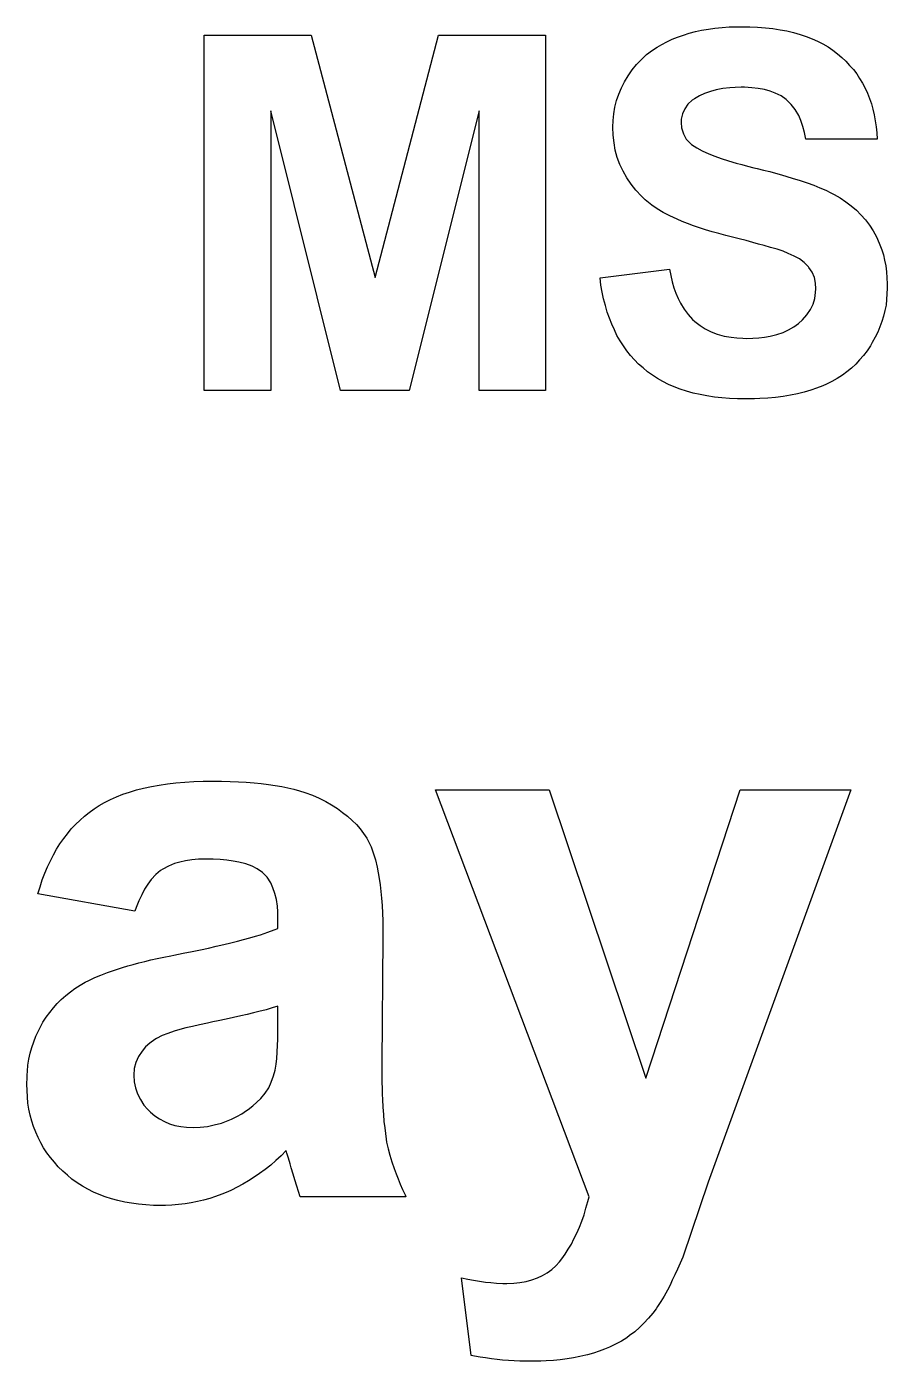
# Model space of a CAD drawing. Extents: x 99.3 to 188.9, y -147 to -56.
# Drawn here: x 140.725 to 143.367, y -83.216 to -79.12 of the extents above; entities that cross this region are included whole.
import ezdxf

# ---------------------------------------------------------------- set-up
doc = ezdxf.new("R2010")
doc.units = 0
doc.layers.add('BLACK', color=7, linetype='CONTINUOUS')

msp = doc.modelspace()

# ---------------------------------------------------------------- linework, layer by layer
at = {"layer": 'BLACK', "linetype": 'CONTINUOUS'}
for p, q in [((142.759, -79.1396), (142.778, -79.1347)), ((142.778, -79.1347), (142.797, -79.1306)), ((142.797, -79.1306), (142.818, -79.127)), ((142.818, -79.127), (142.838, -79.1242)), ((142.838, -79.1242), (142.86, -79.1221)), ((142.86, -79.1221), (142.882, -79.1206)), ((142.882, -79.1206), (142.904, -79.1198)), ((142.904, -79.1198), (142.92, -79.1197)), ((142.92, -79.1197), (142.945, -79.12)), ((142.945, -79.12), (142.969, -79.1211)), ((142.969, -79.1211), (142.993, -79.123)), ((142.993, -79.123), (143.016, -79.1255)), ((143.016, -79.1255), (143.038, -79.1289)), ((143.038, -79.1289), (143.059, -79.1329)), ((143.059, -79.1329), (143.079, -79.1377)), ((143.079, -79.1377), (143.099, -79.1432)), ((141.27, -80.2358), (141.27, -79.1462)), ((141.27, -79.1462), (141.598, -79.1462)), ((141.598, -79.1462), (141.795, -79.8895)), ((141.795, -79.8895), (141.989, -79.1462)), ((141.989, -79.1462), (142.318, -79.1462)), ((142.318, -79.1462), (142.318, -80.2358)), ((142.66, -79.1826), (142.675, -79.1739)), ((142.675, -79.1739), (142.69, -79.1658)), ((142.69, -79.1658), (142.707, -79.1583)), ((142.707, -79.1583), (142.723, -79.1514)), ((142.723, -79.1514), (142.741, -79.1452)), ((142.741, -79.1452), (142.759, -79.1396)), ((143.099, -79.1432), (143.118, -79.1495)), ((143.118, -79.1495), (143.136, -79.1565)), ((143.136, -79.1565), (143.153, -79.1642)), ((143.153, -79.1642), (143.169, -79.1727)), ((143.169, -79.1727), (143.185, -79.1819)), ((142.597, -79.2357), (142.612, -79.22)), ((142.612, -79.22), (142.628, -79.2054)), ((142.628, -79.2054), (142.646, -79.1919)), ((142.646, -79.1919), (142.66, -79.1826)), ((143.185, -79.1819), (143.2, -79.1918)), ((143.2, -79.1918), (143.214, -79.2025)), ((143.214, -79.2025), (143.227, -79.2139)), ((143.227, -79.2139), (143.24, -79.2259)), ((142.571, -79.2704), (142.584, -79.2525)), ((142.584, -79.2525), (142.597, -79.2357)), ((143.24, -79.2259), (143.251, -79.2384)), ((143.251, -79.2384), (143.263, -79.2513)), ((143.263, -79.2513), (143.273, -79.2648)), ((142.551, -79.3078), (142.56, -79.2889)), ((142.56, -79.2889), (142.571, -79.2704)), ((143.273, -79.2648), (143.282, -79.2788)), ((143.282, -79.2788), (143.291, -79.2932)), ((143.291, -79.2932), (143.299, -79.3082)), ((142.536, -79.3466), (142.543, -79.327)), ((142.543, -79.327), (142.551, -79.3078)), ((142.775, -79.3407), (142.768, -79.3455)), ((142.79, -79.332), (142.775, -79.3407)), ((142.806, -79.3245), (142.79, -79.332)), ((142.824, -79.3183), (142.806, -79.3245)), ((142.842, -79.3133), (142.824, -79.3183)), ((142.862, -79.3096), (142.842, -79.3133)), ((142.884, -79.3071), (142.862, -79.3096)), ((142.9, -79.306), (142.884, -79.3071)), ((142.918, -79.3057), (142.9, -79.306)), ((142.929, -79.3058), (142.918, -79.3057)), ((142.951, -79.307), (142.929, -79.3058)), ((142.971, -79.3093), (142.951, -79.307)), ((142.99, -79.3128), (142.971, -79.3093)), ((143.007, -79.3175), (142.99, -79.3128)), ((143.023, -79.3233), (143.007, -79.3175)), ((143.041, -79.3323), (143.023, -79.3233)), ((143.056, -79.343), (143.041, -79.3323)), ((143.059, -79.3454), (143.056, -79.343)), ((143.299, -79.3082), (143.306, -79.3236)), ((143.306, -79.3236), (143.312, -79.3396)), ((143.312, -79.3396), (143.318, -79.356)), ((141.688, -80.2358), (141.474, -79.3779)), ((141.474, -79.3779), (141.474, -80.2358)), ((142.114, -79.3779), (141.899, -80.2358)), ((142.114, -80.2358), (142.114, -79.3779)), ((142.527, -79.3867), (142.531, -79.3665)), ((142.531, -79.3665), (142.536, -79.3466)), ((142.745, -79.3713), (142.738, -79.3867)), ((142.755, -79.3576), (142.745, -79.3713)), ((142.768, -79.3455), (142.755, -79.3576)), ((143.072, -79.3586), (143.059, -79.3454)), ((143.084, -79.3741), (143.072, -79.3586)), ((143.095, -79.392), (143.084, -79.3741)), ((143.318, -79.356), (143.323, -79.373)), ((143.323, -79.373), (143.327, -79.3904)), ((142.524, -79.4282), (142.525, -79.4073)), ((142.525, -79.4073), (142.527, -79.3867)), ((142.738, -79.3867), (142.734, -79.4036)), ((142.734, -79.4036), (142.734, -79.414)), ((142.734, -79.414), (142.735, -79.4306)), ((143.102, -79.4081), (143.095, -79.392)), ((143.108, -79.4256), (143.102, -79.4081)), ((143.327, -79.3904), (143.33, -79.4083)), ((143.33, -79.4083), (143.333, -79.4268)), ((142.525, -79.4525), (142.524, -79.4282)), ((142.528, -79.4761), (142.525, -79.4525)), ((142.735, -79.4306), (142.741, -79.4482)), ((142.741, -79.4482), (142.75, -79.4644)), ((142.75, -79.4644), (142.762, -79.4774)), ((143.113, -79.4446), (143.108, -79.4256)), ((143.117, -79.4651), (143.113, -79.4446)), ((143.336, -79.4651), (143.117, -79.4651)), ((143.333, -79.4268), (143.335, -79.4457)), ((143.335, -79.4457), (143.336, -79.4651)), ((142.532, -79.499), (142.528, -79.4761)), ((142.538, -79.5212), (142.532, -79.499)), ((142.762, -79.4774), (142.766, -79.4809)), ((142.766, -79.4809), (142.782, -79.492)), ((142.782, -79.492), (142.799, -79.501)), ((142.799, -79.501), (142.819, -79.5101)), ((142.546, -79.5427), (142.538, -79.5212)), ((142.556, -79.5635), (142.546, -79.5427)), ((142.819, -79.5101), (142.837, -79.517)), ((142.837, -79.517), (142.857, -79.524)), ((142.857, -79.524), (142.879, -79.531)), ((142.879, -79.531), (142.903, -79.5381)), ((142.903, -79.5381), (142.92, -79.5428)), ((142.92, -79.5428), (142.938, -79.5476)), ((142.938, -79.5476), (142.957, -79.5524)), ((142.567, -79.5836), (142.556, -79.5635)), ((142.581, -79.6029), (142.567, -79.5836)), ((142.957, -79.5524), (142.967, -79.5548)), ((142.967, -79.5548), (142.987, -79.5596)), ((142.987, -79.5596), (143.006, -79.5645)), ((143.006, -79.5645), (143.024, -79.5694)), ((143.024, -79.5694), (143.042, -79.5743)), ((143.042, -79.5743), (143.059, -79.5792)), ((143.059, -79.5792), (143.075, -79.5841)), ((143.075, -79.5841), (143.099, -79.5915)), ((142.595, -79.6216), (142.581, -79.6029)), ((142.612, -79.6396), (142.595, -79.6216)), ((143.099, -79.5915), (143.121, -79.599)), ((143.121, -79.599), (143.141, -79.6066)), ((143.141, -79.6066), (143.16, -79.6141)), ((143.16, -79.6141), (143.178, -79.6217)), ((143.178, -79.6217), (143.194, -79.6294)), ((143.194, -79.6294), (143.204, -79.6345)), ((142.624, -79.6511), (142.612, -79.6396)), ((142.629, -79.6552), (142.624, -79.6511)), ((142.644, -79.667), (142.629, -79.6552)), ((142.66, -79.6785), (142.644, -79.667)), ((143.204, -79.6345), (143.222, -79.6452)), ((143.222, -79.6452), (143.24, -79.6568)), ((143.24, -79.6568), (143.256, -79.6693)), ((143.256, -79.6693), (143.272, -79.6828)), ((142.679, -79.6896), (142.66, -79.6785)), ((142.699, -79.7004), (142.679, -79.6896)), ((142.722, -79.7108), (142.699, -79.7004)), ((142.737, -79.7176), (142.722, -79.7108)), ((143.272, -79.6828), (143.286, -79.6972)), ((143.286, -79.6972), (143.3, -79.7126)), ((142.754, -79.7241), (142.737, -79.7176)), ((142.772, -79.7306), (142.754, -79.7241)), ((142.79, -79.7368), (142.772, -79.7306)), ((142.809, -79.743), (142.79, -79.7368)), ((142.829, -79.7489), (142.809, -79.743)), ((142.85, -79.7547), (142.829, -79.7489)), ((143.3, -79.7126), (143.312, -79.7289)), ((143.312, -79.7289), (143.324, -79.7462)), ((143.324, -79.7462), (143.334, -79.7645)), ((142.871, -79.7603), (142.85, -79.7547)), ((142.888, -79.7646), (142.871, -79.7603)), ((142.912, -79.7707), (142.888, -79.7646)), ((142.934, -79.7764), (142.912, -79.7707)), ((142.954, -79.7818), (142.934, -79.7764)), ((142.972, -79.7868), (142.954, -79.7818)), ((142.989, -79.7914), (142.972, -79.7868)), ((143.008, -79.797), (142.989, -79.7914)), ((143.334, -79.7645), (143.342, -79.7838)), ((143.342, -79.7838), (143.35, -79.8042)), ((143.029, -79.803), (143.008, -79.797)), ((143.047, -79.8089), (143.029, -79.803)), ((143.063, -79.8155), (143.047, -79.8089)), ((143.081, -79.8238), (143.063, -79.8155)), ((143.097, -79.8326), (143.081, -79.8238)), ((143.112, -79.8436), (143.097, -79.8326)), ((143.35, -79.8042), (143.355, -79.8202)), ((143.355, -79.8202), (143.358, -79.8367)), ((142.485, -79.8903), (142.698, -79.8637)), ((142.698, -79.8637), (142.702, -79.8838)), ((143.125, -79.8571), (143.112, -79.8436)), ((143.126, -79.8588), (143.125, -79.8571)), ((143.136, -79.8734), (143.126, -79.8588)), ((143.143, -79.8896), (143.136, -79.8734)), ((143.358, -79.8367), (143.362, -79.8539)), ((143.362, -79.8539), (143.364, -79.8716)), ((143.364, -79.8716), (143.366, -79.89)), ((142.488, -79.9127), (142.485, -79.8903)), ((142.492, -79.9344), (142.488, -79.9127)), ((142.702, -79.8838), (142.707, -79.9028)), ((142.707, -79.9028), (142.712, -79.9208)), ((143.147, -79.9072), (143.143, -79.8896)), ((143.148, -79.9239), (143.147, -79.9072)), ((143.366, -79.89), (143.367, -79.9089)), ((143.367, -79.9089), (143.367, -79.9218)), ((142.496, -79.9554), (142.492, -79.9344)), ((142.502, -79.9758), (142.496, -79.9554)), ((142.712, -79.9208), (142.718, -79.9378)), ((142.718, -79.9378), (142.725, -79.9537)), ((142.725, -79.9537), (142.732, -79.9686)), ((143.139, -79.971), (143.145, -79.9535)), ((143.145, -79.9535), (143.147, -79.9352)), ((143.147, -79.9352), (143.148, -79.9239)), ((143.365, -79.9569), (143.363, -79.9741)), ((143.366, -79.9395), (143.365, -79.9569)), ((143.367, -79.9218), (143.366, -79.9395)), ((142.507, -79.9955), (142.502, -79.9758)), ((142.514, -80.0145), (142.507, -79.9955)), ((142.732, -79.9686), (142.743, -79.987)), ((142.743, -79.987), (142.756, -80.0035)), ((143.12, -80.0037), (143.131, -79.9877)), ((143.131, -79.9877), (143.139, -79.971)), ((143.359, -79.9912), (143.355, -80.008)), ((143.363, -79.9741), (143.359, -79.9912)), ((142.521, -80.0328), (142.514, -80.0145)), ((142.529, -80.0505), (142.521, -80.0328)), ((142.756, -80.0035), (142.769, -80.0182)), ((142.769, -80.0182), (142.776, -80.0248)), ((142.776, -80.0248), (142.792, -80.0369)), ((142.792, -80.0369), (142.808, -80.0473)), ((143.08, -80.0413), (143.094, -80.0306)), ((143.094, -80.0306), (143.107, -80.019)), ((143.107, -80.019), (143.12, -80.0037)), ((143.35, -80.0245), (143.344, -80.0409)), ((143.355, -80.008), (143.35, -80.0245)), ((142.537, -80.0674), (142.529, -80.0505)), ((142.547, -80.0837), (142.537, -80.0674)), ((142.808, -80.0473), (142.826, -80.0562)), ((142.826, -80.0562), (142.845, -80.0634)), ((142.845, -80.0634), (142.866, -80.0691)), ((142.866, -80.0691), (142.888, -80.0731)), ((142.888, -80.0731), (142.905, -80.0751)), ((142.905, -80.0751), (142.923, -80.0761)), ((142.923, -80.0761), (142.935, -80.0763)), ((142.935, -80.0763), (142.954, -80.0759)), ((142.954, -80.0759), (142.973, -80.0747)), ((142.973, -80.0747), (142.99, -80.0727)), ((142.99, -80.0727), (143.007, -80.0699)), ((143.007, -80.0699), (143.028, -80.0649)), ((143.028, -80.0649), (143.047, -80.0585)), ((143.047, -80.0585), (143.064, -80.0506)), ((143.064, -80.0506), (143.08, -80.0413)), ((143.33, -80.073), (143.321, -80.0888)), ((143.338, -80.0571), (143.33, -80.073)), ((143.344, -80.0409), (143.338, -80.0571)), ((142.557, -80.0993), (142.547, -80.0837)), ((142.567, -80.1143), (142.557, -80.0993)), ((142.579, -80.1285), (142.567, -80.1143)), ((143.305, -80.1143), (143.294, -80.1286)), ((143.315, -80.0991), (143.305, -80.1143)), ((143.321, -80.0888), (143.315, -80.0991)), ((142.591, -80.1421), (142.579, -80.1285)), ((142.603, -80.155), (142.591, -80.1421)), ((142.617, -80.1672), (142.603, -80.155)), ((143.27, -80.1552), (143.257, -80.1673)), ((143.282, -80.1423), (143.27, -80.1552)), ((143.294, -80.1286), (143.282, -80.1423)), ((142.631, -80.1788), (142.617, -80.1672)), ((142.646, -80.1895), (142.631, -80.1788)), ((142.661, -80.1996), (142.646, -80.1895)), ((142.678, -80.2088), (142.661, -80.1996)), ((143.213, -80.1993), (143.197, -80.2084)), ((143.229, -80.1894), (143.213, -80.1993)), ((143.243, -80.1787), (143.229, -80.1894)), ((143.257, -80.1673), (143.243, -80.1787)), ((141.474, -80.2358), (141.27, -80.2358)), ((141.899, -80.2358), (141.688, -80.2358)), ((142.318, -80.2358), (142.114, -80.2358)), ((142.695, -80.2174), (142.678, -80.2088)), ((142.713, -80.2252), (142.695, -80.2174)), ((142.731, -80.2322), (142.713, -80.2252)), ((142.751, -80.2386), (142.731, -80.2322)), ((142.771, -80.2441), (142.751, -80.2386)), ((142.792, -80.249), (142.771, -80.2441)), ((143.112, -80.2415), (143.091, -80.2466)), ((143.132, -80.2357), (143.112, -80.2415)), ((143.15, -80.2292), (143.132, -80.2357)), ((143.169, -80.222), (143.15, -80.2292)), ((143.18, -80.2168), (143.169, -80.222)), ((143.197, -80.2084), (143.18, -80.2168)), ((142.813, -80.253), (142.792, -80.249)), ((142.836, -80.2564), (142.813, -80.253)), ((142.859, -80.259), (142.836, -80.2564)), ((142.883, -80.2608), (142.859, -80.259)), ((142.907, -80.262), (142.883, -80.2608)), ((142.933, -80.2623), (142.907, -80.262)), ((142.942, -80.2623), (142.933, -80.2623)), ((142.959, -80.262), (142.942, -80.2623)), ((142.976, -80.2613), (142.959, -80.262)), ((143, -80.2598), (142.976, -80.2613)), ((143.024, -80.2576), (143, -80.2598)), ((143.047, -80.2546), (143.024, -80.2576)), ((143.07, -80.251), (143.047, -80.2546)), ((143.091, -80.2466), (143.07, -80.251)), ((141.02, -81.4755), (141.041, -81.4686)), ((141.041, -81.4686), (141.062, -81.4623)), ((141.062, -81.4623), (141.084, -81.4566)), ((141.084, -81.4566), (141.108, -81.4517)), ((141.108, -81.4517), (141.132, -81.4474)), ((141.132, -81.4474), (141.157, -81.4437)), ((141.157, -81.4437), (141.183, -81.4408)), ((141.183, -81.4408), (141.21, -81.4384)), ((141.21, -81.4384), (141.238, -81.4368)), ((141.238, -81.4368), (141.267, -81.4358)), ((141.267, -81.4358), (141.296, -81.4355)), ((141.296, -81.4355), (141.323, -81.4357)), ((141.323, -81.4357), (141.35, -81.4363)), ((141.35, -81.4363), (141.375, -81.4373)), ((141.375, -81.4373), (141.399, -81.4387)), ((141.399, -81.4387), (141.423, -81.4406)), ((141.423, -81.4406), (141.445, -81.4428)), ((141.445, -81.4428), (141.467, -81.4455)), ((141.467, -81.4455), (141.488, -81.4485)), ((141.488, -81.4485), (141.508, -81.452)), ((141.508, -81.452), (141.527, -81.4559)), ((141.527, -81.4559), (141.545, -81.4602)), ((141.545, -81.4602), (141.563, -81.4649)), ((141.563, -81.4649), (141.579, -81.47)), ((141.579, -81.47), (141.602, -81.4784)), ((142.452, -82.711), (141.98, -81.462)), ((141.98, -81.462), (142.329, -81.462)), ((142.329, -81.462), (142.626, -82.3464)), ((142.626, -82.3464), (142.915, -81.462)), ((143.255, -81.462), (142.817, -82.6657)), ((142.915, -81.462), (143.255, -81.462)), ((140.932, -81.5202), (140.948, -81.5099)), ((140.948, -81.5099), (140.964, -81.5003)), ((140.964, -81.5003), (140.982, -81.4914)), ((140.982, -81.4914), (141.001, -81.4831)), ((141.001, -81.4831), (141.02, -81.4755)), ((141.602, -81.4784), (141.623, -81.4878)), ((141.623, -81.4878), (141.643, -81.4978)), ((141.643, -81.4978), (141.661, -81.5084)), ((141.661, -81.5084), (141.679, -81.5194)), ((140.875, -81.5682), (140.889, -81.5551)), ((140.889, -81.5551), (140.902, -81.5428)), ((140.902, -81.5428), (140.917, -81.5311)), ((140.917, -81.5311), (140.932, -81.5202)), ((141.679, -81.5194), (141.695, -81.531)), ((141.695, -81.531), (141.71, -81.543)), ((141.71, -81.543), (141.724, -81.5556)), ((140.85, -81.5965), (140.862, -81.582)), ((140.862, -81.582), (140.875, -81.5682)), ((141.724, -81.5556), (141.737, -81.5686)), ((141.737, -81.5686), (141.749, -81.5821)), ((141.749, -81.5821), (141.759, -81.5962)), ((141.759, -81.5962), (141.769, -81.6107)), ((140.817, -81.6444), (140.827, -81.6277)), ((140.827, -81.6277), (140.839, -81.6118)), ((140.839, -81.6118), (140.85, -81.5965)), ((141.769, -81.6107), (141.774, -81.6207)), ((141.774, -81.6207), (141.782, -81.6369)), ((141.782, -81.6369), (141.789, -81.6554)), ((140.798, -81.6798), (140.807, -81.6617)), ((140.807, -81.6617), (140.817, -81.6444)), ((141.232, -81.6768), (141.213, -81.6796)), ((141.252, -81.6752), (141.232, -81.6768)), ((141.273, -81.6746), (141.252, -81.6752)), ((141.297, -81.675), (141.273, -81.6746)), ((141.319, -81.6761), (141.297, -81.675)), ((141.339, -81.6779), (141.319, -81.6761)), ((141.359, -81.6804), (141.339, -81.6779)), ((141.789, -81.6554), (141.796, -81.6764)), ((141.796, -81.6764), (141.801, -81.6997)), ((140.773, -81.7383), (140.781, -81.7181)), ((140.781, -81.7181), (140.789, -81.6986)), ((140.789, -81.6986), (140.798, -81.6798)), ((141.136, -81.7099), (141.121, -81.7223)), ((141.143, -81.7056), (141.136, -81.7099)), ((141.16, -81.6962), (141.143, -81.7056)), ((141.179, -81.6884), (141.16, -81.6962)), ((141.195, -81.6835), (141.179, -81.6884)), ((141.213, -81.6796), (141.195, -81.6835)), ((141.376, -81.6837), (141.359, -81.6804)), ((141.398, -81.6891), (141.376, -81.6837)), ((141.417, -81.6959), (141.398, -81.6891)), ((141.433, -81.7039), (141.417, -81.6959)), ((141.449, -81.7157), (141.433, -81.7039)), ((141.463, -81.7299), (141.449, -81.7157)), ((141.801, -81.6997), (141.804, -81.7166)), ((141.804, -81.7166), (141.807, -81.7345)), ((140.759, -81.7809), (140.766, -81.7593)), ((140.766, -81.7593), (140.773, -81.7383)), ((141.097, -81.7511), (141.087, -81.7666)), ((141.107, -81.7372), (141.097, -81.7511)), ((141.121, -81.7223), (141.107, -81.7372)), ((141.474, -81.7469), (141.463, -81.7299)), ((141.481, -81.7624), (141.474, -81.7469)), ((141.807, -81.7345), (141.81, -81.7535)), ((141.81, -81.7535), (141.812, -81.7735)), ((141.057, -81.8341), (140.759, -81.7809)), ((141.078, -81.7838), (141.069, -81.8026)), ((141.087, -81.7666), (141.078, -81.7838)), ((141.487, -81.7796), (141.481, -81.7624)), ((141.492, -81.7986), (141.487, -81.7796)), ((141.495, -81.8193), (141.492, -81.7986)), ((141.812, -81.7735), (141.814, -81.7946)), ((141.814, -81.7946), (141.816, -81.8168)), ((141.061, -81.8232), (141.057, -81.8341)), ((141.069, -81.8026), (141.061, -81.8232)), ((141.496, -81.8359), (141.495, -81.8193)), ((141.496, -81.8536), (141.496, -81.8359)), ((141.816, -81.8168), (141.817, -81.84)), ((141.817, -81.84), (141.818, -81.8642)), ((141.496, -81.8872), (141.496, -81.8536)), ((141.818, -81.8642), (141.818, -81.8895)), ((141.372, -81.9266), (141.391, -81.9215)), ((141.391, -81.9215), (141.41, -81.9164)), ((141.41, -81.9164), (141.427, -81.9114)), ((141.427, -81.9114), (141.443, -81.9065)), ((141.443, -81.9065), (141.465, -81.8992)), ((141.465, -81.8992), (141.485, -81.892)), ((141.485, -81.892), (141.496, -81.8872)), ((141.818, -81.9159), (141.815, -82.3012)), ((141.818, -81.8895), (141.818, -81.9159)), ((141.177, -81.969), (141.205, -81.9635)), ((141.205, -81.9635), (141.233, -81.9581)), ((141.233, -81.9581), (141.259, -81.9527)), ((141.259, -81.9527), (141.283, -81.9474)), ((141.283, -81.9474), (141.307, -81.9421)), ((141.307, -81.9421), (141.33, -81.9369)), ((141.33, -81.9369), (141.352, -81.9317)), ((141.352, -81.9317), (141.372, -81.9266)), ((141.019, -82.0075), (141.035, -82.0026)), ((141.035, -82.0026), (141.052, -81.9979)), ((141.052, -81.9979), (141.069, -81.9932)), ((141.069, -81.9932), (141.088, -81.9886)), ((141.088, -81.9886), (141.106, -81.9841)), ((141.106, -81.9841), (141.126, -81.9797)), ((141.126, -81.9797), (141.146, -81.9753)), ((141.146, -81.9753), (141.167, -81.9711)), ((141.167, -81.9711), (141.177, -81.969)), ((140.905, -82.0524), (140.916, -82.0467)), ((140.916, -82.0467), (140.934, -82.0384)), ((140.934, -82.0384), (140.953, -82.0304)), ((140.953, -82.0304), (140.973, -82.0226)), ((140.973, -82.0226), (140.995, -82.0149)), ((140.995, -82.0149), (141.019, -82.0075)), ((140.845, -82.0931), (140.859, -82.0819)), ((140.859, -82.0819), (140.873, -82.0713)), ((140.873, -82.0713), (140.889, -82.0615)), ((140.889, -82.0615), (140.905, -82.0524)), ((140.807, -82.1309), (140.819, -82.1176)), ((140.819, -82.1176), (140.831, -82.105)), ((140.831, -82.105), (140.845, -82.0931)), ((141.496, -82.1264), (141.479, -82.1315)), ((141.496, -82.1882), (141.496, -82.1264)), ((140.775, -82.175), (140.785, -82.1596)), ((140.785, -82.1596), (140.796, -82.1449)), ((140.796, -82.1449), (140.807, -82.1309)), ((141.337, -82.1656), (141.313, -82.1707)), ((141.36, -82.1607), (141.337, -82.1656)), ((141.382, -82.1559), (141.36, -82.1607)), ((141.402, -82.1513), (141.382, -82.1559)), ((141.421, -82.1468), (141.402, -82.1513)), ((141.438, -82.1424), (141.421, -82.1468)), ((141.46, -82.1368), (141.438, -82.1424)), ((141.479, -82.1315), (141.46, -82.1368)), ((140.753, -82.2181), (140.761, -82.2016)), ((140.761, -82.2016), (140.769, -82.1855)), ((140.769, -82.1855), (140.775, -82.175)), ((141.158, -82.2097), (141.141, -82.2164)), ((141.178, -82.203), (141.158, -82.2097)), ((141.195, -82.1979), (141.178, -82.203)), ((141.214, -82.1929), (141.195, -82.1979)), ((141.234, -82.1878), (141.214, -82.1929)), ((141.256, -82.1827), (141.234, -82.1878)), ((141.28, -82.1776), (141.256, -82.1827)), ((141.296, -82.1741), (141.28, -82.1776)), ((141.313, -82.1707), (141.296, -82.1741)), ((141.496, -82.2086), (141.496, -82.1882)), ((141.496, -82.2277), (141.496, -82.2086)), ((140.741, -82.2524), (140.747, -82.2351)), ((140.747, -82.2351), (140.753, -82.2181)), ((141.09, -82.2512), (141.079, -82.2638)), ((141.103, -82.2393), (141.09, -82.2512)), ((141.118, -82.2281), (141.103, -82.2393)), ((141.124, -82.2248), (141.118, -82.2281)), ((141.141, -82.2164), (141.124, -82.2248)), ((141.494, -82.2674), (141.495, -82.2456)), ((141.495, -82.2456), (141.496, -82.2277)), ((140.729, -82.3069), (140.732, -82.2884)), ((140.732, -82.2884), (140.736, -82.2702)), ((140.736, -82.2702), (140.741, -82.2524)), ((141.068, -82.2806), (141.06, -82.2985)), ((141.079, -82.2638), (141.068, -82.2806)), ((141.491, -82.3043), (141.493, -82.287)), ((141.493, -82.287), (141.494, -82.2674)), ((140.726, -82.3377), (140.727, -82.3259)), ((140.727, -82.3259), (140.729, -82.3069)), ((141.055, -82.3175), (141.054, -82.3377)), ((141.06, -82.2985), (141.055, -82.3175)), ((141.483, -82.3402), (141.488, -82.3227)), ((141.488, -82.3227), (141.491, -82.3043)), ((141.815, -82.3012), (141.815, -82.3214)), ((141.815, -82.3214), (141.815, -82.3409)), ((140.725, -82.3651), (140.726, -82.3453)), ((140.726, -82.3851), (140.725, -82.3651)), ((140.726, -82.3453), (140.726, -82.3377)), ((141.054, -82.3377), (141.055, -82.3578)), ((141.055, -82.3578), (141.059, -82.377)), ((141.468, -82.3763), (141.476, -82.3587)), ((141.476, -82.3587), (141.483, -82.3402)), ((141.815, -82.3409), (141.815, -82.3598)), ((141.815, -82.3598), (141.816, -82.378)), ((140.727, -82.4046), (140.726, -82.3851)), ((140.729, -82.4237), (140.727, -82.4046)), ((141.059, -82.377), (141.065, -82.3953)), ((141.065, -82.3953), (141.074, -82.4128)), ((141.074, -82.4128), (141.085, -82.4293)), ((141.432, -82.4209), (141.444, -82.4089)), ((141.444, -82.4089), (141.457, -82.393)), ((141.457, -82.393), (141.468, -82.3763)), ((141.816, -82.378), (141.816, -82.3955)), ((141.816, -82.3955), (141.817, -82.4124)), ((141.817, -82.4124), (141.818, -82.4364)), ((140.732, -82.4424), (140.729, -82.4237)), ((140.736, -82.4606), (140.732, -82.4424)), ((141.085, -82.4293), (141.096, -82.442)), ((141.096, -82.442), (141.105, -82.4511)), ((141.105, -82.4511), (141.118, -82.4622)), ((141.37, -82.4647), (141.385, -82.4561)), ((141.385, -82.4561), (141.4, -82.4466)), ((141.4, -82.4466), (141.405, -82.4432)), ((141.405, -82.4432), (141.419, -82.4323)), ((141.419, -82.4323), (141.432, -82.4209)), ((141.818, -82.4364), (141.82, -82.4588)), ((140.741, -82.4784), (140.736, -82.4606)), ((140.746, -82.4957), (140.741, -82.4784)), ((140.753, -82.5126), (140.746, -82.4957)), ((141.118, -82.4622), (141.133, -82.4718)), ((141.133, -82.4718), (141.148, -82.4799)), ((141.148, -82.4799), (141.163, -82.4866)), ((141.163, -82.4866), (141.18, -82.4918)), ((141.18, -82.4918), (141.198, -82.4955)), ((141.198, -82.4955), (141.216, -82.4977)), ((141.258, -82.4975), (141.28, -82.495)), ((141.28, -82.495), (141.301, -82.4906)), ((141.301, -82.4906), (141.323, -82.4846)), ((141.323, -82.4846), (141.338, -82.4789)), ((141.338, -82.4789), (141.354, -82.4723)), ((141.354, -82.4723), (141.37, -82.4647)), ((141.82, -82.4588), (141.821, -82.4798)), ((141.821, -82.4798), (141.824, -82.4992)), ((140.76, -82.5291), (140.753, -82.5126)), ((140.768, -82.5451), (140.76, -82.5291)), ((141.216, -82.4977), (141.236, -82.4984)), ((141.236, -82.4984), (141.258, -82.4975)), ((141.824, -82.4992), (141.826, -82.5172)), ((141.826, -82.5172), (141.829, -82.5336)), ((141.829, -82.5336), (141.83, -82.5437)), ((140.777, -82.5607), (140.768, -82.5451)), ((140.787, -82.5759), (140.777, -82.5607)), ((140.798, -82.5906), (140.787, -82.5759)), ((141.522, -82.5694), (141.506, -82.5848)), ((141.524, -82.5766), (141.522, -82.5694)), ((141.529, -82.5927), (141.524, -82.5766)), ((141.83, -82.5437), (141.835, -82.5634)), ((141.835, -82.5634), (141.84, -82.5834)), ((140.81, -82.6049), (140.798, -82.5906)), ((140.822, -82.6187), (140.81, -82.6049)), ((140.836, -82.6321), (140.822, -82.6187)), ((141.474, -82.6135), (141.457, -82.6267)), ((141.49, -82.5995), (141.474, -82.6135)), ((141.506, -82.5848), (141.49, -82.5995)), ((141.534, -82.6097), (141.529, -82.5927)), ((141.537, -82.622), (141.534, -82.6097)), ((141.84, -82.5834), (141.846, -82.6038)), ((141.846, -82.6038), (141.853, -82.6245)), ((140.85, -82.6449), (140.836, -82.6321)), ((140.864, -82.6568), (140.85, -82.6449)), ((140.88, -82.668), (140.864, -82.6568)), ((141.423, -82.6508), (141.406, -82.6618)), ((141.44, -82.6391), (141.423, -82.6508)), ((141.457, -82.6267), (141.44, -82.6391)), ((141.543, -82.6412), (141.537, -82.622)), ((141.548, -82.6589), (141.543, -82.6412)), ((141.554, -82.6779), (141.548, -82.6589)), ((141.853, -82.6245), (141.859, -82.6403)), ((141.859, -82.6403), (141.865, -82.6563)), ((141.865, -82.6563), (141.872, -82.6725)), ((140.896, -82.6783), (140.88, -82.668)), ((140.913, -82.6877), (140.896, -82.6783)), ((140.93, -82.6964), (140.913, -82.6877)), ((140.948, -82.7042), (140.93, -82.6964)), ((141.342, -82.6956), (141.324, -82.7031)), ((141.354, -82.6902), (141.342, -82.6956)), ((141.371, -82.6815), (141.354, -82.6902)), ((141.389, -82.672), (141.371, -82.6815)), ((141.406, -82.6618), (141.389, -82.672)), ((141.559, -82.6945), (141.554, -82.6779)), ((141.565, -82.711), (141.559, -82.6945)), ((141.872, -82.6725), (141.879, -82.6889)), ((141.879, -82.6889), (141.887, -82.7054)), ((142.817, -82.6657), (142.739, -82.8958)), ((140.966, -82.7112), (140.948, -82.7042)), ((140.985, -82.7174), (140.966, -82.7112)), ((141.005, -82.7227), (140.985, -82.7174)), ((141.026, -82.7273), (141.005, -82.7227)), ((141.047, -82.731), (141.026, -82.7273)), ((141.068, -82.7339), (141.047, -82.731)), ((141.091, -82.7359), (141.068, -82.7339)), ((141.114, -82.7372), (141.091, -82.7359)), ((141.137, -82.7376), (141.114, -82.7372)), ((141.151, -82.7374), (141.137, -82.7376)), ((141.171, -82.7365), (141.151, -82.7374)), ((141.191, -82.735), (141.171, -82.7365)), ((141.211, -82.7326), (141.191, -82.735)), ((141.23, -82.7295), (141.211, -82.7326)), ((141.249, -82.7257), (141.23, -82.7295)), ((141.268, -82.7212), (141.249, -82.7257)), ((141.287, -82.7159), (141.268, -82.7212)), ((141.305, -82.7099), (141.287, -82.7159)), ((141.324, -82.7031), (141.305, -82.7099)), ((141.889, -82.711), (141.565, -82.711)), ((141.887, -82.7054), (141.889, -82.711)), ((142.442, -82.7462), (142.448, -82.7253)), ((142.448, -82.7253), (142.452, -82.711)), ((142.429, -82.7858), (142.436, -82.7664)), ((142.436, -82.7664), (142.442, -82.7462)), ((142.405, -82.8397), (142.414, -82.8225)), ((142.414, -82.8225), (142.422, -82.8045)), ((142.422, -82.8045), (142.429, -82.7858)), ((142.387, -82.8721), (142.397, -82.8563)), ((142.397, -82.8563), (142.405, -82.8397)), ((142.361, -82.9107), (142.368, -82.9016)), ((142.368, -82.9016), (142.378, -82.8872)), ((142.378, -82.8872), (142.387, -82.8721)), ((142.739, -82.8958), (142.731, -82.9149)), ((142.308, -82.953), (142.323, -82.9444)), ((142.323, -82.9444), (142.337, -82.9345)), ((142.337, -82.9345), (142.349, -82.9232)), ((142.349, -82.9232), (142.361, -82.9107)), ((142.723, -82.9331), (142.715, -82.9505)), ((142.731, -82.9149), (142.723, -82.9331)), ((142.089, -83.1976), (142.06, -82.9597)), ((142.06, -82.9597), (142.079, -82.9637)), ((142.079, -82.9637), (142.097, -82.9672)), ((142.097, -82.9672), (142.115, -82.9701)), ((142.115, -82.9701), (142.133, -82.9725)), ((142.133, -82.9725), (142.15, -82.9743)), ((142.15, -82.9743), (142.167, -82.9757)), ((142.167, -82.9757), (142.187, -82.9766)), ((142.187, -82.9766), (142.199, -82.9767)), ((142.199, -82.9767), (142.22, -82.9761)), ((142.22, -82.9761), (142.239, -82.9741)), ((142.239, -82.9741), (142.258, -82.9708)), ((142.258, -82.9708), (142.276, -82.9662)), ((142.276, -82.9662), (142.293, -82.9602)), ((142.293, -82.9602), (142.308, -82.953)), ((142.7, -82.9826), (142.692, -82.9974)), ((142.707, -82.967), (142.7, -82.9826)), ((142.715, -82.9505), (142.707, -82.967)), ((142.682, -83.0157), (142.672, -83.0325)), ((142.692, -82.9974), (142.682, -83.0157)), ((142.647, -83.0682), (142.634, -83.084)), ((142.657, -83.0548), (142.647, -83.0682)), ((142.662, -83.0478), (142.657, -83.0548)), ((142.672, -83.0325), (142.662, -83.0478)), ((142.62, -83.0988), (142.606, -83.1126)), ((142.634, -83.084), (142.62, -83.0988)), ((142.567, -83.1437), (142.551, -83.1539)), ((142.576, -83.1371), (142.567, -83.1437)), ((142.592, -83.1253), (142.576, -83.1371)), ((142.606, -83.1126), (142.592, -83.1253)), ((142.465, -83.1905), (142.447, -83.1956)), ((142.482, -83.1849), (142.465, -83.1905)), ((142.499, -83.1788), (142.482, -83.1849)), ((142.514, -83.1723), (142.499, -83.1788)), ((142.533, -83.1635), (142.514, -83.1723)), ((142.551, -83.1539), (142.533, -83.1635)), ((142.1, -83.1998), (142.089, -83.1976)), ((142.117, -83.2029), (142.1, -83.1998)), ((142.134, -83.2056), (142.117, -83.2029)), ((142.152, -83.208), (142.134, -83.2056)), ((142.169, -83.2101), (142.152, -83.208)), ((142.186, -83.2119), (142.169, -83.2101)), ((142.204, -83.2133), (142.186, -83.2119)), ((142.221, -83.2145), (142.204, -83.2133)), ((142.239, -83.2153), (142.221, -83.2145)), ((142.257, -83.2157), (142.239, -83.2153)), ((142.274, -83.2159), (142.257, -83.2157)), ((142.286, -83.2158), (142.274, -83.2159)), ((142.303, -83.2154), (142.286, -83.2158)), ((142.32, -83.2147), (142.303, -83.2154)), ((142.342, -83.2132), (142.32, -83.2147)), ((142.363, -83.2111), (142.342, -83.2132)), ((142.384, -83.2084), (142.363, -83.2111)), ((142.404, -83.2052), (142.384, -83.2084)), ((142.423, -83.2013), (142.404, -83.2052)), ((142.442, -83.1968), (142.423, -83.2013)), ((142.447, -83.1956), (142.442, -83.1968))]:
    msp.add_line(p, q, dxfattribs=at)

doc.saveas('drawing.dxf')
